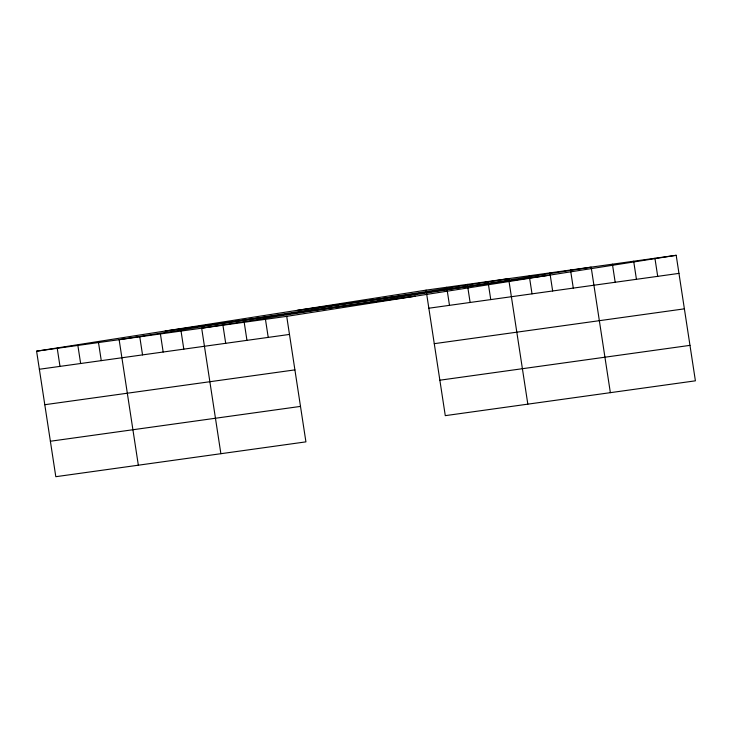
<?xml version="1.0" encoding="UTF-8"?>
<svg xmlns="http://www.w3.org/2000/svg" width="732" height="732" viewBox="0 0 732 732"><rect width="100%" height="100%" fill="white"/><g stroke="black" fill="none" stroke-linecap="round" stroke-linejoin="round"><path stroke-width="1.1" d="M36.6 351.177L286.715 316.352L305.921 441.863L55.806 476.697L36.6 351.177L426.079 290.137L676.194 255.303L695.4 380.823L445.285 415.648L426.079 290.137M286.715 316.352L676.194 255.303M297.549 310.286L547.664 275.452M165.13 331.038L415.236 296.204M428.851 308.218L678.957 273.384M39.363 369.257L289.479 334.433M434.277 343.674L684.383 308.84M44.789 404.714L294.905 369.88M439.868 380.201L689.974 345.367M50.38 441.24L300.495 406.406M654.93 258.268L657.702 276.348M633.674 261.223L636.437 279.313M612.419 264.188L615.182 282.268M610.36 392.663L591.154 267.153L201.675 328.192L220.881 453.703M570.521 270.026L573.284 288.106M549.888 272.899L552.651 290.979M529.254 275.772L532.018 293.852M527.827 404.156L508.621 278.645L119.133 339.685L138.339 465.204M487.988 281.518L490.751 299.598M467.355 284.391L470.118 302.472M446.712 287.264L449.485 305.345M265.451 319.308L268.223 337.388M244.195 322.272L246.958 340.353M222.931 325.228L225.703 343.308M181.042 331.065L183.805 349.146M160.409 333.938L163.172 352.019M139.775 336.812L142.539 354.892M98.5 342.558L101.272 360.638M77.867 345.431L80.639 363.511M57.233 348.304L59.997 366.384"/></g></svg>
